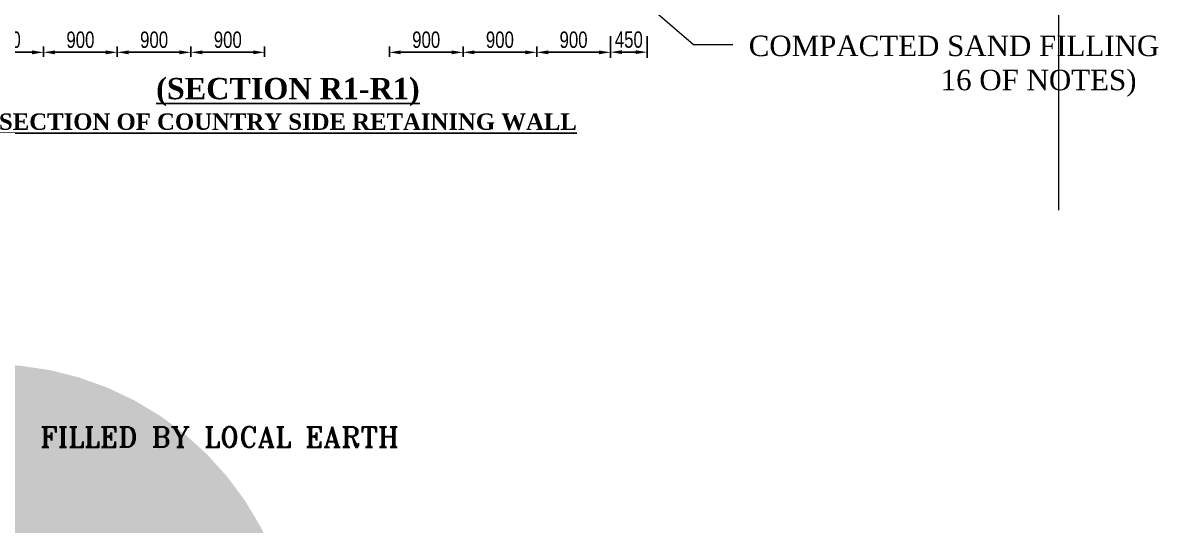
# Model space of a CAD drawing. Header units: inches. Extents: x -1277702 to 350617, y -622745 to 1282697.
# Drawn here: x -445983 to -432090, y 917577 to 923710 of the extents above; entities that cross this region are included whole.
import ezdxf

# ---------------------------------------------------------------- set-up
doc = ezdxf.new("R2010")
doc.units = ezdxf.units.IN
doc.header["$LTSCALE"] = 600
doc.header["$MEASUREMENT"] = 0
for name, color, linetype, lineweight in [('DIM', 140, 'Continuous', 15), ('HATCH', 252, 'Continuous', 5), ('LINE', 7, 'Continuous', 20)]:
    doc.layers.add(name, color=color, linetype=linetype, lineweight=lineweight)
doc.layers.add('TXT', color=2, linetype='Continuous')
doc.styles.add('arial', font='swisscl.ttf')
doc.styles.add('BIG', font='ROMANT.SHX')
doc.styles.add('dimText', font='ARIALN.TTF')
doc.dimstyles.new('dim_230', dxfattribs={"dimtxt": 460, "dimasz": 460, "dimexe": 230, "dimexo": 100, "dimgap": 100, "dimtad": 1, "dimdec": 0, "dimzin": 0, "dimdsep": 46, "dimtxsty": 'dimText', "dimcen": 0.09, "dimclrd": 256, "dimclre": 256, "dimclrt": 7, "dimadec": 0, "dimazin": 0, "dimtfac": 1, "dimtdec": 0, "dimtofl": 0, "dimtmove": 0, "dimatfit": 3, "dimfxl": 1, "dimtolj": 1, "dimtzin": 0, "dimlwd": -1, "dimlwe": -1, "dimarcsym": 0})
doc.dimstyles.new('dim_70', dxfattribs={"dimtxt": 140, "dimasz": 140, "dimexe": 70, "dimexo": 40, "dimgap": 50, "dimtad": 1, "dimdec": 0, "dimzin": 0, "dimdsep": 46, "dimtxsty": 'arial', "dimcen": 0.09, "dimclrd": 5, "dimclre": 5, "dimclrt": 7, "dimadec": 0, "dimazin": 0, "dimtfac": 1, "dimtdec": 0, "dimtmove": 0, "dimatfit": 3, "dimfxl": 1, "dimtolj": 1, "dimtzin": 0, "dimarcsym": 0})

# ---------------------------------------------------------------- blocks, each defined once
blk = doc.blocks.new('DOT')
at = {"layer": 'DIM'}
for p, q in [((0, 62.633), (0, -75.16)), ((-75.247, 0), (71.067, 0))]:
    blk.add_line(p, q, dxfattribs=at)
at = {"layer": 'DIM', "const_width": 24.75}
blk.add_lwpolyline([(-12.625, 0, 1), (12.625, 0, 1)], format="xyb", close=True, dxfattribs=at)
blk = doc.blocks.new('*D21')
at = {"layer": 'DEFPOINTS', "color": 0, "ltscale": 50}
for p in [(-438806, 923586), (-438356, 923586), (-438806, 923351)]:
    blk.add_point(p, dxfattribs=at)
at = {"layer": 'HATCH', "color": 5, "lineweight": -2, "ltscale": 50}
for p, q in [((-438806, 923546), (-438806, 923281)), ((-438356, 923546), (-438356, 923281)), ((-438496, 923351), (-438666, 923351))]:
    blk.add_line(p, q, dxfattribs=at)
at = {"layer": 'HATCH', "color": 5, "ltscale": 50}
for points in [[(-438666, 923374), (-438666, 923328), (-438806, 923351)], [(-438496, 923374), (-438496, 923328), (-438356, 923351)]]:
    blk.add_solid(points, dxfattribs=at)
at = {"layer": 'HATCH', "color": 7, "ltscale": 50, "insert": (-438581, 923503), "char_height": 200, "attachment_point": 5, "style": 'arial'}
blk.add_mtext('\\A1;450', dxfattribs=at)
blk = doc.blocks.new('*D30')
at = {"layer": 'DEFPOINTS', "color": 0, "ltscale": 50}
for p in [(-445729, 923349), (-446629, 923253), (-445729, 923253)]:
    blk.add_point(p, dxfattribs=at)
at = {"layer": 'HATCH', "color": 5, "lineweight": -2, "ltscale": 50}
for p, q in [((-446629, 923293), (-446629, 923419)), ((-446489, 923349), (-445869, 923349)), ((-445729, 923293), (-445729, 923419))]:
    blk.add_line(p, q, dxfattribs=at)
at = {"layer": 'HATCH', "color": 5, "ltscale": 50}
for points in [[(-446489, 923372), (-446489, 923325), (-446629, 923349)], [(-445869, 923372), (-445869, 923325), (-445729, 923349)]]:
    blk.add_solid(points, dxfattribs=at)
at = {"layer": 'HATCH', "color": 7, "ltscale": 50, "insert": (-446179, 923501), "char_height": 200, "attachment_point": 5, "style": 'arial'}
blk.add_mtext('\\A1;900', dxfattribs=at)
blk = doc.blocks.new('*D31')
at = {"layer": 'DEFPOINTS', "color": 0, "ltscale": 50}
for p in [(-444829, 923349), (-445729, 923253), (-444829, 923253)]:
    blk.add_point(p, dxfattribs=at)
at = {"layer": 'HATCH', "color": 5, "lineweight": -2, "ltscale": 50}
for p, q in [((-445729, 923293), (-445729, 923419)), ((-445589, 923349), (-444969, 923349)), ((-444829, 923293), (-444829, 923419))]:
    blk.add_line(p, q, dxfattribs=at)
at = {"layer": 'HATCH', "color": 5, "ltscale": 50}
for points in [[(-445589, 923372), (-445589, 923325), (-445729, 923349)], [(-444969, 923372), (-444969, 923325), (-444829, 923349)]]:
    blk.add_solid(points, dxfattribs=at)
at = {"layer": 'HATCH', "color": 7, "ltscale": 50, "insert": (-445279, 923501), "char_height": 200, "attachment_point": 5, "style": 'arial'}
blk.add_mtext('\\A1;900', dxfattribs=at)
blk = doc.blocks.new('*D32')
at = {"layer": 'DEFPOINTS', "color": 0, "ltscale": 50}
for p in [(-443929, 923349), (-444829, 923253), (-443929, 923253)]:
    blk.add_point(p, dxfattribs=at)
at = {"layer": 'HATCH', "color": 5, "lineweight": -2, "ltscale": 50}
for p, q in [((-444829, 923293), (-444829, 923419)), ((-444689, 923349), (-444069, 923349)), ((-443929, 923293), (-443929, 923419))]:
    blk.add_line(p, q, dxfattribs=at)
at = {"layer": 'HATCH', "color": 5, "ltscale": 50}
for points in [[(-444689, 923372), (-444689, 923325), (-444829, 923349)], [(-444069, 923372), (-444069, 923325), (-443929, 923349)]]:
    blk.add_solid(points, dxfattribs=at)
at = {"layer": 'HATCH', "color": 7, "ltscale": 50, "insert": (-444379, 923501), "char_height": 200, "attachment_point": 5, "style": 'arial'}
blk.add_mtext('\\A1;900', dxfattribs=at)
blk = doc.blocks.new('*D33')
at = {"layer": 'DEFPOINTS', "color": 0, "ltscale": 50}
for p in [(-443029, 923349), (-443929, 923253), (-443029, 923253)]:
    blk.add_point(p, dxfattribs=at)
at = {"layer": 'HATCH', "color": 5, "lineweight": -2, "ltscale": 50}
for p, q in [((-443929, 923293), (-443929, 923419)), ((-443789, 923349), (-443169, 923349)), ((-443029, 923293), (-443029, 923419))]:
    blk.add_line(p, q, dxfattribs=at)
at = {"layer": 'HATCH', "color": 5, "ltscale": 50}
for points in [[(-443789, 923372), (-443789, 923325), (-443929, 923349)], [(-443169, 923372), (-443169, 923325), (-443029, 923349)]]:
    blk.add_solid(points, dxfattribs=at)
at = {"layer": 'HATCH', "color": 7, "ltscale": 50, "insert": (-443479, 923501), "char_height": 200, "attachment_point": 5, "style": 'arial'}
blk.add_mtext('\\A1;900', dxfattribs=at)
blk = doc.blocks.new('*D34')
at = {"layer": 'DEFPOINTS', "color": 0, "ltscale": 50}
for p in [(-440606, 923349), (-441506, 923253), (-440606, 923253)]:
    blk.add_point(p, dxfattribs=at)
at = {"layer": 'HATCH', "color": 5, "lineweight": -2, "ltscale": 50}
for p, q in [((-441506, 923293), (-441506, 923419)), ((-441366, 923349), (-440746, 923349)), ((-440606, 923293), (-440606, 923419))]:
    blk.add_line(p, q, dxfattribs=at)
at = {"layer": 'HATCH', "color": 5, "ltscale": 50}
for points in [[(-441366, 923372), (-441366, 923325), (-441506, 923349)], [(-440746, 923372), (-440746, 923325), (-440606, 923349)]]:
    blk.add_solid(points, dxfattribs=at)
at = {"layer": 'HATCH', "color": 7, "ltscale": 50, "insert": (-441056, 923501), "char_height": 200, "attachment_point": 5, "style": 'arial'}
blk.add_mtext('\\A1;900', dxfattribs=at)
blk = doc.blocks.new('*D35')
at = {"layer": 'DEFPOINTS', "color": 0, "ltscale": 50}
for p in [(-439706, 923349), (-440606, 923253), (-439706, 923253)]:
    blk.add_point(p, dxfattribs=at)
at = {"layer": 'HATCH', "color": 5, "lineweight": -2, "ltscale": 50}
for p, q in [((-440606, 923293), (-440606, 923419)), ((-440466, 923349), (-439846, 923349)), ((-439706, 923293), (-439706, 923419))]:
    blk.add_line(p, q, dxfattribs=at)
at = {"layer": 'HATCH', "color": 5, "ltscale": 50}
for points in [[(-440466, 923372), (-440466, 923325), (-440606, 923349)], [(-439846, 923372), (-439846, 923325), (-439706, 923349)]]:
    blk.add_solid(points, dxfattribs=at)
at = {"layer": 'HATCH', "color": 7, "ltscale": 50, "insert": (-440156, 923501), "char_height": 200, "attachment_point": 5, "style": 'arial'}
blk.add_mtext('\\A1;900', dxfattribs=at)
blk = doc.blocks.new('*D36')
at = {"layer": 'DEFPOINTS', "color": 0, "ltscale": 50}
for p in [(-438806, 923349), (-439706, 923253), (-438806, 923253)]:
    blk.add_point(p, dxfattribs=at)
at = {"layer": 'HATCH', "color": 5, "lineweight": -2, "ltscale": 50}
for p, q in [((-439706, 923293), (-439706, 923419)), ((-439566, 923349), (-438946, 923349)), ((-438806, 923293), (-438806, 923419))]:
    blk.add_line(p, q, dxfattribs=at)
at = {"layer": 'HATCH', "color": 5, "ltscale": 50}
for points in [[(-439566, 923372), (-439566, 923325), (-439706, 923349)], [(-438946, 923372), (-438946, 923325), (-438806, 923349)]]:
    blk.add_solid(points, dxfattribs=at)
at = {"layer": 'HATCH', "color": 7, "ltscale": 50, "insert": (-439256, 923501), "char_height": 200, "attachment_point": 5, "style": 'arial'}
blk.add_mtext('\\A1;900', dxfattribs=at)

msp = doc.modelspace()

# ---------------------------------------------------------------- texts
at = {"layer": 'LINE', "char_height": 250, "attachment_point": 8, "style": 'BIG'}
for s, insert, width in [('{\\fTimes New Roman|b0|i0|c0|p18;COMPACTED SAND FILLING (SEE SL NO 16 OF NOTES)}', (-433576.45048, 922804.87194), 7479.8102477), ('FILLED BY LOCAL EARTH', (-443580.94576, 918529.39722), 11058.0053437)]:
    msp.add_mtext(s, dxfattribs=dict(at, insert=insert, width=width))
at = {"layer": 'TXT', "color": 6, "ltscale": 50, "insert": (-442744.60347, 923036.14968), "char_height": 260, "width": 10184.47254, "attachment_point": 2}
msp.add_mtext('{\\fTimes New Roman|b1|i0|c0|p18;\\L(SECTION R1-R1)\\P\\H0.7692x;SECTION OF COUNTRY SIDE RETAINING WALL\\fArial|b0|i0|c0|p34;\\l\\C0; }', dxfattribs=at)

# ---------------------------------------------------------------- dimensions: what is measured, and where the dimension line sits
at = {"layer": 'HATCH', "color": 5, "ltscale": 50}
for base, p1, p2, picture, middle in [((-445728.62288, 923348.66881), (-446628.62288, 923253.49263), (-445728.62288, 923253.49263), '*D30', (-446178.62288, 923501.09345)), ((-444828.62288, 923348.66881), (-445728.62288, 923253.49263), (-444828.62288, 923253.49263), '*D31', (-445278.62288, 923501.09345)), ((-443928.62288, 923348.66881), (-444828.62288, 923253.49263), (-443928.62288, 923253.49263), '*D32', (-444378.62288, 923501.09345)), ((-443028.62288, 923348.66881), (-443928.62288, 923253.49263), (-443028.62288, 923253.49263), '*D33', (-443478.62288, 923501.09345)), ((-440606.0453, 923348.66881), (-441506.0453, 923253.49263), (-440606.0453, 923253.49263), '*D34', (-441056.0453, 923501.09345)), ((-439706.0453, 923348.66881), (-440606.0453, 923253.49263), (-439706.0453, 923253.49263), '*D35', (-440156.0453, 923501.09345)), ((-438806.0453, 923348.66881), (-439706.0453, 923253.49263), (-438806.0453, 923253.49263), '*D36', (-439256.0453, 923501.09345))]:
    dim = msp.add_linear_dim(base=base, p1=p1, p2=p2, dimstyle='dim_70', override={"dimtxt": 200}, dxfattribs=at)
    dim.commit()
    dim.dimension.update_dxf_attribs({"geometry": picture, "text_midpoint": middle})
dim = msp.add_linear_dim(base=(-438806.0453, 923350.85603), p1=(-438356.43646, 923585.97428), p2=(-438806.0453, 923585.97428), angle=180, dimstyle='dim_70', override={"dimtxt": 200}, dxfattribs=at)
dim.commit()
dim.dimension.update_dxf_attribs({"geometry": '*D21', "text_midpoint": (-438581.24088, 923350.85603), "dimtype": 160})

# ---------------------------------------------------------------- leaders
at = {"layer": 'DIM', "ltscale": 500}
msp.add_leader([(-440324.53406, 925624.25331), (-437792.78502, 923445.42915), (-437312.68999, 923445.42915)], dimstyle='dim_230', override={"dimasz": 300}, dxfattribs=at)
at = {"layer": 'HATCH', "color": 5, "ltscale": 50}
for points in [[(-433331.88006, 932083.72797), (-433331.88006, 934414.95311), (-433622.09066, 934414.95311)], [(-446386.47301, 915792.69902), (-446386.47301, 918640.16292), (-446096.26241, 918640.16292)]]:
    msp.add_leader(points, dimstyle='dim_70', override={"dimasz": 150, "dimtad": 0, "dimldrblk": 'Dot'}, dxfattribs=at)

doc.saveas('drawing.dxf')
